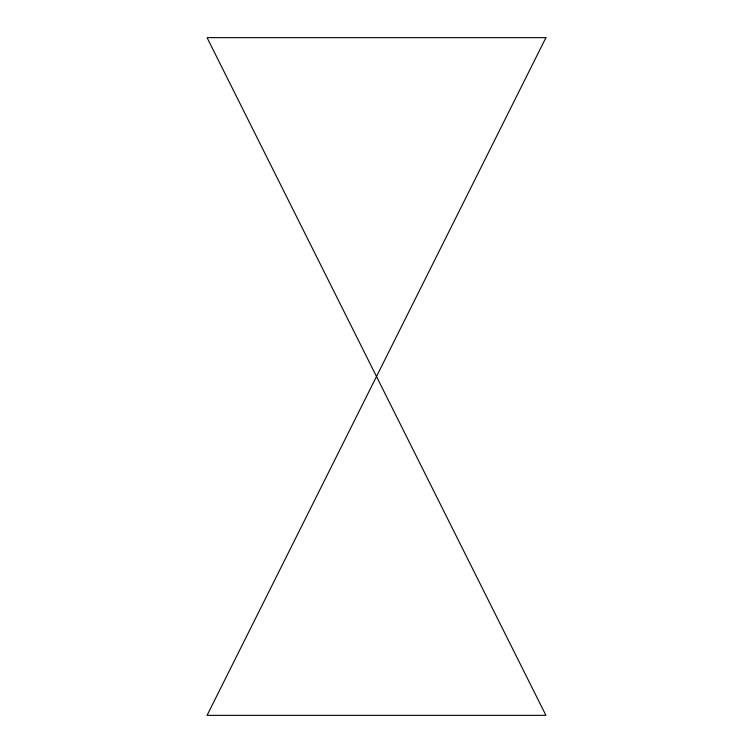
<?xml version="1.0" encoding="UTF-8"?>
<svg xmlns="http://www.w3.org/2000/svg" width="753" height="753" viewBox="0 0 753 753"><rect width="100%" height="100%" fill="white"/><g stroke="black" fill="none" stroke-linecap="round" stroke-linejoin="round"><path stroke-width="1.13" d="M545.925 37.65L207.075 715.35L545.925 715.35L207.075 37.65L545.925 37.65"/></g></svg>
